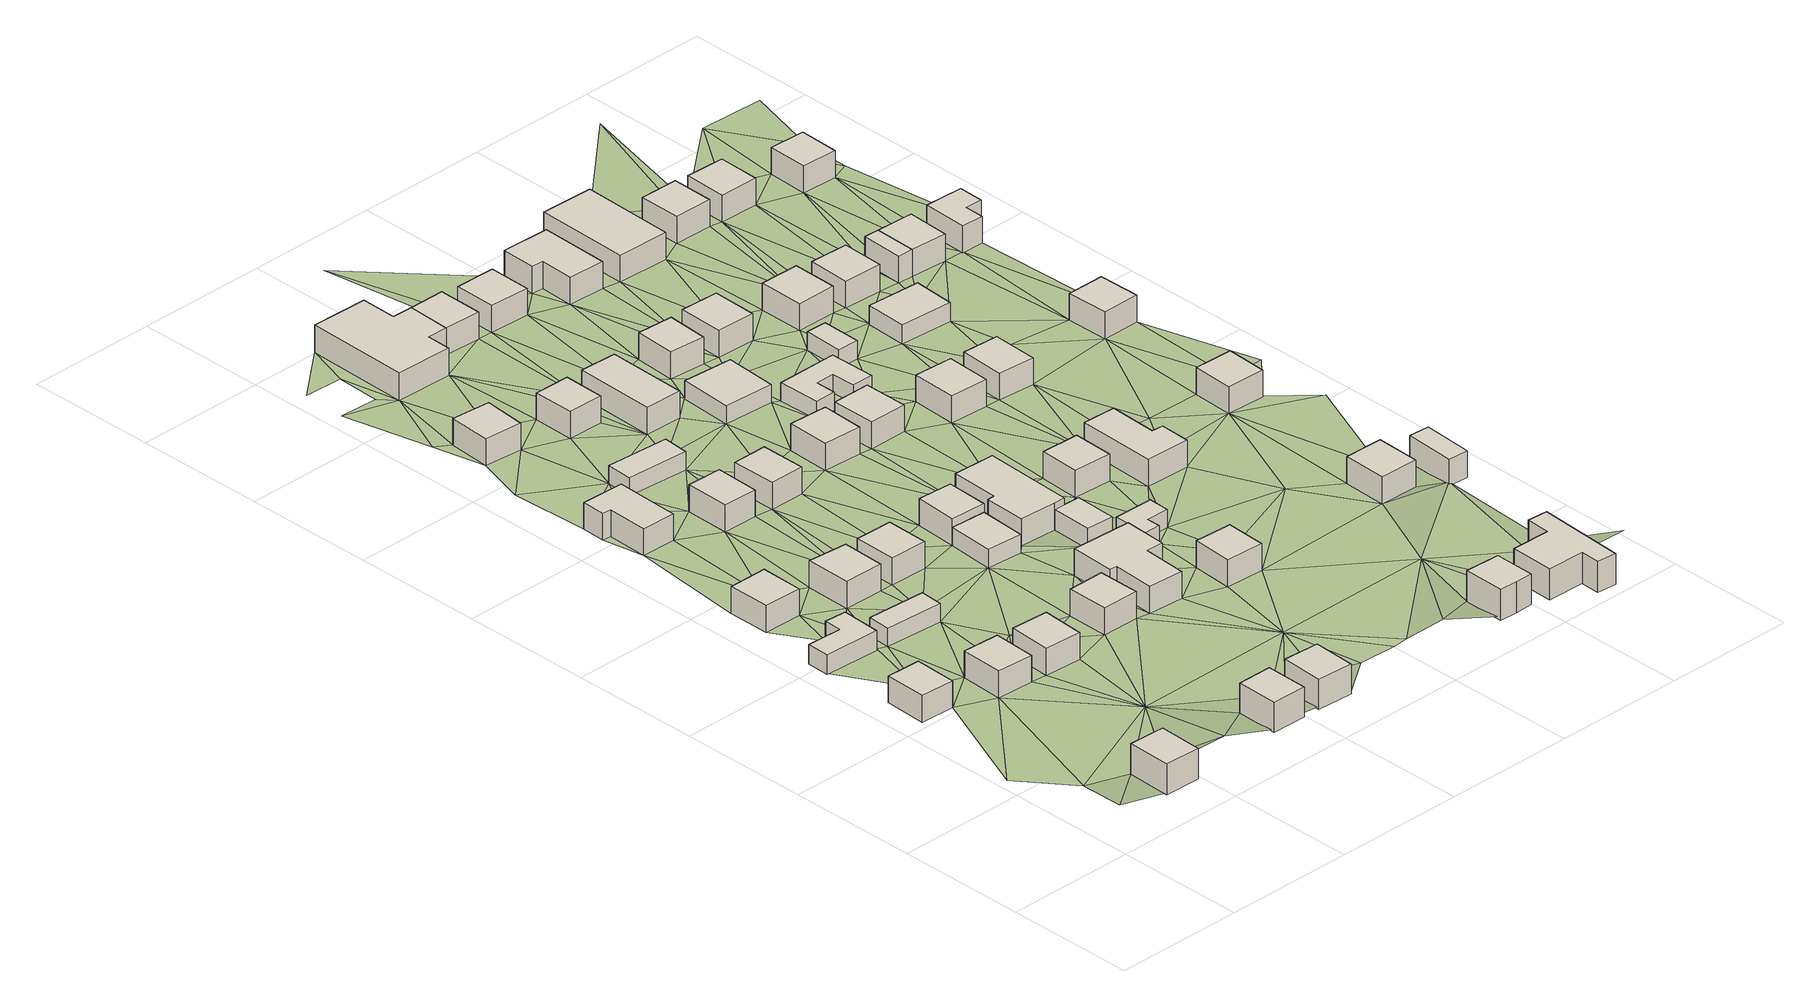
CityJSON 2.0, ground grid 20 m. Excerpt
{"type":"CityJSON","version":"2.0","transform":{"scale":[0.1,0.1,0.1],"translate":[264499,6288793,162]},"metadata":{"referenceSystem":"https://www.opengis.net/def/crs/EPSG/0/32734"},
"CityObjects":{
"building1":{"type":"Building","attributes":{"address":"59 Palm Lane Mamre 7347 Cape Town","building":"house","building:levels":"1","building_height":4.1,"roof_height":168.15,"ground_height":164.05,"plus_code":"4FRWFFP7+6VF"},"geometry":[{"type":"Solid","lod":"1","boundaries":[[[[0,1,2,3]],[[1,4,5,2]],[[4,6,7,5]],[[6,0,3,7]],[[3,2,5,7]],[[6,4,1,0]]]]}]},
"building2":{"type":"Building","attributes":{"address":"58 Palm Lane Mamre 7347 Cape Town","building":"house","building:levels":"1","building_height":4.1,"roof_height":167.37,"ground_height":163.27,"plus_code":"4FRWFFP7+8RW"},"geometry":[{"type":"Solid","lod":"1","boundaries":[[[[8,9,10,11]],[[9,12,13,10]],[[12,14,15,13]],[[14,8,11,15]],[[11,10,13,15]],[[14,12,9,8]]]]}]},
"building3":{"type":"Building","attributes":{"building":"cabin","building:levels":"1","building_height":2.8,"roof_height":166.07,"ground_height":163.27,"plus_code":"4FRWFFP7+CR5"},"geometry":[{"type":"Solid","lod":"1","boundaries":[[[[16,17,18,19]],[[17,20,21,18]],[[20,22,23,21]],[[22,24,25,23]],[[24,26,27,25]],[[26,16,19,27]],[[19,18,21,23,25,27]],[[26,24,22,20,17,16]]]]}]},
"building4":{"type":"Building","attributes":{"address":"63 Olyf Lane Mamre 7347 Cape Town","building":"house","building:levels":"1","building_height":4.1,"roof_height":167.18,"ground_height":163.08,"plus_code":"4FRWFFP7+FR5"},"geometry":[{"type":"Solid","lod":"1","boundaries":[[[[28,29,30,31]],[[29,32,33,30]],[[32,34,35,33]],[[34,28,31,35]],[[31,30,33,35]],[[34,32,29,28]]]]}]},
"building5":{"type":"Building","attributes":{"address":"60 Palm Lane Mamre 7347 Cape Town","building":"house","building:levels":"1","building_height":4.1,"roof_height":167.39,"ground_height":163.29,"plus_code":"4FRWFFP7+8VP"},"geometry":[{"type":"Solid","lod":"1","boundaries":[[[[36,37,38,39]],[[37,40,41,38]],[[40,42,43,41]],[[42,36,39,43]],[[39,38,41,43]],[[42,40,37,36]]]]}]},
"building6":{"type":"Building","attributes":{"building":"cabin","building:levels":"1","building_height":2.8,"roof_height":166.09,"ground_height":163.29,"plus_code":"4FRWFFP7+CV4"},"geometry":[{"type":"Solid","lod":"1","boundaries":[[[[44,45,46,47]],[[45,48,49,46]],[[48,50,51,49]],[[50,44,47,51]],[[47,46,49,51]],[[50,48,45,44]]]]}]},
"building7":{"type":"Building","attributes":{"address":"62 Palm Lane Mamre 7347 Cape Town","building":"house","building:levels":"1","building_height":4.1,"roof_height":167.39,"ground_height":163.29,"plus_code":"4FRWFFP7+8WM"},"geometry":[{"type":"Solid","lod":"1","boundaries":[[[[52,53,54,55]],[[53,56,57,54]],[[56,58,59,57]],[[58,52,55,59]],[[55,54,57,59]],[[58,56,53,52]]]]}]},
"building8":{"type":"Building","attributes":{"address":"34 Olyf Lane Mamre 7347 Cape Town","building":"house","building:levels":"1","building_height":4.1,"roof_height":167.21,"ground_height":163.11,"plus_code":"4FRWFFP7+GVR"},"geometry":[{"type":"Solid","lod":"1","boundaries":[[[[60,61,62,63]],[[61,64,65,62]],[[64,66,67,65]],[[66,68,69,67]],[[68,70,71,69]],[[70,60,63,71]],[[63,62,65,67,69,71]],[[70,68,66,64,61,60]]]]}]},
"building9":{"type":"Building","attributes":{"address":"63 Palm Lane Mamre 7347 Cape Town","building":"house","building:levels":"1","building_height":4.1,"roof_height":168.15,"ground_height":164.05,"plus_code":"4FRWFFP7+6XC"},"geometry":[{"type":"Solid","lod":"1","boundaries":[[[[72,73,74,75]],[[73,76,77,74]],[[76,78,79,77]],[[78,72,75,79]],[[75,74,77,79]],[[78,76,73,72]]]]}]},
"building10":{"type":"Building","attributes":{"address":"61 Olyf Lane Mamre 7347 Cape Town","building":"house","building:levels":"1","building_height":4.1,"roof_height":167.1,"ground_height":163,"plus_code":"4FRWFFP7+CVX"},"geometry":[{"type":"Solid","lod":"1","boundaries":[[[[80,81,82,83]],[[81,84,85,82]],[[84,86,87,85]],[[86,80,83,87]],[[83,82,85,87]],[[86,84,81,80]]]]}]},
"building11":{"type":"Building","attributes":{"address":"65 Palm Lane Mamre 7347 Cape Town","building":"house","building:levels":"1","building_height":4.1,"roof_height":168.41,"ground_height":164.31,"plus_code":"4FRWFFP7+6XH"},"geometry":[{"type":"Solid","lod":"1","boundaries":[[[[88,89,90,91]],[[89,92,93,90]],[[92,94,95,93]],[[94,88,91,95]],[[91,90,93,95]],[[94,92,89,88]]]]}]},
"building12":{"type":"Building","attributes":{"address":"59 Olyf Lane Mamre 7347 Cape Town","building":"house","building:levels":"1","building_height":4.1,"roof_height":167.1,"ground_height":163,"plus_code":"4FRWFFP7+CWW"},"geometry":[{"type":"Solid","lod":"1","boundaries":[[[[96,97,98,99]],[[97,100,101,98]],[[100,102,103,101]],[[102,96,99,103]],[[99,98,101,103]],[[102,100,97,96]]]]}]},
"building13":{"type":"Building","attributes":{"address":"27 Manna Lane Mamre 7347 Cape Town","building":"house","building:levels":"1","building_height":4.1,"roof_height":167.18,"ground_height":163.08,"plus_code":"4FRWFFP7+MV2"},"geometry":[{"type":"Solid","lod":"1","boundaries":[[[[104,105,106,107]],[[105,108,109,106]],[[108,110,111,109]],[[110,104,107,111]],[[107,106,109,111]],[[110,108,105,104]]]]}]},
"building14":{"type":"Building","attributes":{"address":"32 Olyf Lane Mamre 7347 Cape Town","building":"house","building:levels":"1","building_height":4.1,"roof_height":167.13,"ground_height":163.03,"plus_code":"4FRWFFP7+GWJ"},"geometry":[{"type":"Solid","lod":"1","boundaries":[[[[112,113,114,115]],[[113,116,117,114]],[[116,118,119,117]],[[118,112,115,119]],[[115,114,117,119]],[[118,116,113,112]]]]}]},
"building15":{"type":"Building","attributes":{"address":"64 Palm Lane Mamre 7347 Cape Town","building":"house","building:levels":"1","building_height":4.1,"roof_height":167.39,"ground_height":163.29,"plus_code":"4FRWFFP7+8XV"},"geometry":[{"type":"Solid","lod":"1","boundaries":[[[[120,121,122,123]],[[121,124,125,122]],[[124,126,127,125]],[[126,120,123,127]],[[123,122,125,127]],[[126,124,121,120]]]]}]},
"building16":{"type":"Building","attributes":{"building":"cabin","building:levels":"1","building_height":2.8,"roof_height":165.83,"ground_height":163.03,"plus_code":"4FRWFFP7+HWJ"},"geometry":[{"type":"Solid","lod":"1","boundaries":[[[[128,129,130,131]],[[129,132,133,130]],[[132,134,135,133]],[[134,128,131,135]],[[131,130,133,135]],[[134,132,129,128]]]]}]},
"building17":{"type":"Building","attributes":{"address":"30 Olyf Lane Mamre 7347 Cape Town","building":"house","building:levels":"1","building_height":4.1,"roof_height":167.13,"ground_height":163.03,"plus_code":"4FRWFFP7+GWP"},"geometry":[{"type":"Solid","lod":"1","boundaries":[[[[136,137,138,139]],[[137,140,141,138]],[[140,142,143,141]],[[142,136,139,143]],[[139,138,141,143]],[[142,140,137,136]]]]}]},
"building18":{"type":"Building","attributes":{"building":"cabin","building:levels":"1","building_height":2.8,"roof_height":165.76,"ground_height":162.96,"plus_code":"4FRWFFP7+CXG"},"geometry":[{"type":"Solid","lod":"1","boundaries":[[[[144,145,146,147]],[[145,148,149,146]],[[148,150,151,149]],[[150,144,147,151]],[[147,146,149,151]],[[150,148,145,144]]]]}]},
"building19":{"type":"Building","attributes":{"address":"25 Manna Lane Mamre 7347 Cape Town","building":"house","building:levels":"1","building_height":4.1,"roof_height":167.21,"ground_height":163.11,"plus_code":"4FRWFFP7+JWR"},"geometry":[{"type":"Solid","lod":"1","boundaries":[[[[152,153,154,155]],[[153,156,157,154]],[[156,158,159,157]],[[158,152,155,159]],[[155,154,157,159]],[[158,156,153,152]]]]}]},
"building20":{"type":"Building","attributes":{"address":"66 Palm Lane Mamre 7347 Cape Town","building":"house","building:levels":"1","building_height":4.1,"roof_height":167.44,"ground_height":163.34,"plus_code":"4FRWFFP8+922"},"geometry":[{"type":"Solid","lod":"1","boundaries":[[[[160,161,162,163]],[[161,164,165,162]],[[164,166,167,165]],[[166,168,169,167]],[[168,170,171,169]],[[170,172,173,171]],[[172,174,175,173]],[[174,160,163,175]],[[163,162,165,167,169,171,173,175]],[[174,172,170,168,166,164,161,160]]]]}]},
"building21":{"type":"Building","attributes":{"address":"57 Olyf Lane Mamre 7347 Cape Town","building":"house","building:levels":"1","building_height":4.1,"roof_height":167.06,"ground_height":162.96,"plus_code":"4FRWFFP7+CXW"},"geometry":[{"type":"Solid","lod":"1","boundaries":[[[[145,144,176,177]],[[144,178,179,176]],[[178,180,181,179]],[[180,145,177,181]],[[177,176,179,181]],[[180,178,144,145]]]]}]},
"building22":{"type":"Building","attributes":{"address":"52 Manna Lane Mamre 7347 Cape Town","building":"yes","building:levels":"1","building_height":4.1,"roof_height":166.91,"ground_height":162.81,"plus_code":"4FRWFFP7+PVQ"},"geometry":[{"type":"Solid","lod":"1","boundaries":[[[[182,183,184,185]],[[183,186,187,184]],[[186,188,189,187]],[[188,190,191,189]],[[190,192,193,191]],[[192,194,195,193]],[[194,196,197,195]],[[196,182,185,197]],[[185,184,187,189,191,193,195,197]],[[196,194,192,190,188,186,183,182]]]]}]},
"building23":{"type":"Building","attributes":{"address":"23 Manna Lane Mamre 7347 Cape Town","building":"house","building:levels":"1","building_height":4.1,"roof_height":167.21,"ground_height":163.11,"plus_code":"4FRWFFP7+JWH"},"geometry":[{"type":"Solid","lod":"1","boundaries":[[[[198,199,200,201]],[[199,202,203,200]],[[202,204,205,203]],[[204,198,201,205]],[[201,200,203,205]],[[204,202,199,198]]]]}]},
"building24":{"type":"Building","attributes":{"address":"55 Olyf Lane Mamre 7347 Cape Town","building":"house","building:levels":"1","building_height":4.1,"roof_height":167.06,"ground_height":162.96,"plus_code":"4FRWFFP8+C2V"},"geometry":[{"type":"Solid","lod":"1","boundaries":[[[[206,207,208,209]],[[207,210,211,208]],[[210,212,213,211]],[[212,214,215,213]],[[214,216,217,215]],[[216,218,219,217]],[[218,206,209,219]],[[209,208,211,213,215,217,219]],[[218,216,214,212,210,207,206]]]]}]},
"building25":{"type":"Building","attributes":{"building":"cabin","building:levels":"1","building_height":2.8,"roof_height":166.14,"ground_height":163.34,"plus_code":"4FRWFFP8+C24"},"geometry":[{"type":"Solid","lod":"1","boundaries":[[[[206,220,221,222]],[[220,223,224,221]],[[223,225,226,224]],[[225,207,227,226]],[[207,206,222,227]],[[222,221,224,226,227]],[[207,225,223,220,206]]]]}]},
"building26":{"type":"Building","attributes":{"address":"68 Palm Lane Mamre 7347 Cape Town","building":"house","building:levels":"1","building_height":4.1,"roof_height":167.44,"ground_height":163.34,"plus_code":"4FRWFFP8+83C"},"geometry":[{"type":"Solid","lod":"1","boundaries":[[[[228,229,230,231]],[[229,232,233,230]],[[232,234,235,233]],[[234,228,231,235]],[[231,230,233,235]],[[234,232,229,228]]]]}]},
"building27":{"type":"Building","attributes":{"address":"28 Olyf Lane Mamre 7347 Cape Town","building":"house","building:levels":"1","building_height":4.1,"roof_height":167.07,"ground_height":162.97,"plus_code":"4FRWFFP7+GXQ"},"geometry":[{"type":"Solid","lod":"1","boundaries":[[[[236,237,238,239]],[[237,240,241,238]],[[240,242,243,241]],[[242,236,239,243]],[[239,238,241,243]],[[242,240,237,236]]]]}]},
"building28":{"type":"Building","attributes":{"address":"50 Manna Lane Mamre 7347 Cape Town","building":"house","building:levels":"1","building_height":4.1,"roof_height":166.91,"ground_height":162.81,"plus_code":"4FRWFFP7+PWP"},"geometry":[{"type":"Solid","lod":"1","boundaries":[[[[244,245,185,184]],[[245,246,247,185]],[[246,248,249,247]],[[248,244,184,249]],[[184,185,247,249]],[[248,246,245,244]]]]}]},
"building29":{"type":"Building","attributes":{"building":"cabin","building:levels":"1","building_height":2.8,"roof_height":166.14,"ground_height":163.34,"plus_code":"4FRWFFP8+92Q"},"geometry":[{"type":"Solid","lod":"1","boundaries":[[[[250,251,252,253]],[[251,254,255,252]],[[254,256,257,255]],[[256,258,259,257]],[[258,260,261,259]],[[260,250,253,261]],[[253,252,255,257,259,261]],[[260,258,256,254,251,250]]]]}]},
"building30":{"type":"Building","attributes":{"address":"Mamre 7347 Cape Town","building":"cabin","building:levels":"1","building_height":2.8,"roof_height":165.82,"ground_height":163.02,"plus_code":"4FRWFFP7+HXX"},"geometry":[{"type":"Solid","lod":"1","boundaries":[[[[262,263,264,265]],[[263,266,267,264]],[[266,268,269,267]],[[268,262,265,269]],[[265,264,267,269]],[[268,266,263,262]]]]}]},
"building31":{"type":"Building","attributes":{"address":"26 Olyf Lane Mamre 7347 Cape Town","building":"house","building:levels":"1","building_height":4.1,"roof_height":167.07,"ground_height":162.97,"plus_code":"4FRWFFP8+G2M"},"geometry":[{"type":"Solid","lod":"1","boundaries":[[[[270,271,272,273]],[[271,274,275,272]],[[274,276,277,275]],[[276,270,273,277]],[[273,272,275,277]],[[276,274,271,270]]]]}]},
"building32":{"type":"Building","attributes":{"address":"71 Palm Lane Mamre 7347 Cape Town","building":"house","building:levels":"1","building_height":4.1,"roof_height":168.61,"ground_height":164.51,"plus_code":"4FRWFFP8+648"},"geometry":[{"type":"Solid","lod":"1","boundaries":[[[[278,279,280,281]],[[279,282,283,280]],[[282,284,285,283]],[[284,286,287,285]],[[286,278,281,287]],[[281,280,283,285,287]],[[286,284,282,279,278]]]]}]},
"building33":{"type":"Building","attributes":{"address":"48 Manna Lane Mamre 7347 Cape Town","building":"house","building:levels":"1","building_height":4.1,"roof_height":166.91,"ground_height":162.81,"plus_code":"4FRWFFP7+PXM"},"geometry":[{"type":"Solid","lod":"1","boundaries":[[[[288,289,290,291]],[[289,292,293,290]],[[292,294,295,293]],[[294,288,291,295]],[[291,290,293,295]],[[294,292,289,288]]]]}]},
"building34":{"type":"Building","attributes":{"address":"53 Olyf Lane Mamre 7347 Cape Town","building":"house","building:levels":"1","building_height":4.1,"roof_height":167.06,"ground_height":162.96,"plus_code":"4FRWFFP8+C3M"},"geometry":[{"type":"Solid","lod":"1","boundaries":[[[[296,297,298,299]],[[297,300,301,298]],[[300,302,303,301]],[[302,296,299,303]],[[299,298,301,303]],[[302,300,297,296]]]]}]},
"building35":{"type":"Building","attributes":{"address":"21 Manna Lane Mamre 7347 Cape Town","building":"house","building:levels":"1","building_height":4.1,"roof_height":167.12,"ground_height":163.02,"plus_code":"4FRWFFP7+JXX"},"geometry":[{"type":"Solid","lod":"1","boundaries":[[[[304,305,306,307]],[[305,308,309,306]],[[308,310,311,309]],[[310,304,307,311]],[[307,306,309,311]],[[310,308,305,304]]]]}]},
"building36":{"type":"Building","attributes":{"address":"Mamre 7347 Cape Town","building":"cabin","building:levels":"1","building_height":2.8,"roof_height":165.77,"ground_height":162.97,"plus_code":"4FRWFFP8+H29"},"geometry":[{"type":"Solid","lod":"1","boundaries":[[[[312,313,314,315]],[[313,316,317,314]],[[316,318,319,317]],[[318,320,321,319]],[[320,322,323,321]],[[322,324,325,323]],[[324,326,327,325]],[[326,312,315,327]],[[315,314,317,319,321,323,325,327]],[[326,324,322,320,318,316,313,312]]]]}]},
"building37":{"type":"Building","attributes":{"address":"19 Manna Lane Mamre 7347 Cape Town","building":"house","building:levels":"1","building_height":4.1,"roof_height":167.12,"ground_height":163.02,"plus_code":"4FRWFFP8+J2W"},"geometry":[{"type":"Solid","lod":"1","boundaries":[[[[328,329,330,331]],[[329,332,333,330]],[[332,334,335,333]],[[334,328,331,335]],[[331,330,333,335]],[[334,332,329,328]]]]}]},
"building38":{"type":"Building","attributes":{"address":"73 Palm Lane Mamre 7347 Cape Town","building":"house","building:levels":"1","building_height":4.1,"roof_height":168.61,"ground_height":164.51,"plus_code":"4FRWFFP8+657"},"geometry":[{"type":"Solid","lod":"1","boundaries":[[[[336,337,338,339]],[[337,340,341,338]],[[340,342,343,341]],[[342,344,345,343]],[[344,346,347,345]],[[346,348,349,347]],[[348,350,351,349]],[[350,336,339,351]],[[339,338,341,343,345,347,349,351]],[[350,348,346,344,342,340,337,336]]]]}]},
"building39":{"type":"Building","attributes":{"address":"51 Olyf Lane Mamre 7347 Cape Town","building":"house","building:levels":"1","building_height":4.1,"roof_height":167.07,"ground_height":162.97,"plus_code":"4FRWFFP8+C4J"},"geometry":[{"type":"Solid","lod":"1","boundaries":[[[[352,353,354,355]],[[353,356,357,354]],[[356,358,359,357]],[[358,360,361,359]],[[360,362,363,361]],[[362,352,355,363]],[[355,354,357,359,361,363]],[[362,360,358,356,353,352]]]]}]},
"building40":{"type":"Building","attributes":{"address":"24 Olyf Lane Mamre 7347 Cape Town","building":"house","building:levels":"1","building_height":4.1,"roof_height":167.07,"ground_height":162.97,"plus_code":"4FRWFFP8+G3F"},"geometry":[{"type":"Solid","lod":"1","boundaries":[[[[364,365,366,367]],[[365,368,369,366]],[[368,370,371,369]],[[370,364,367,371]],[[367,366,369,371]],[[370,368,365,364]]]]}]},
"building41":{"type":"Building","attributes":{"address":"46 Manna Lane Mamre 7347 Cape Town","building":"house","building:levels":"1","building_height":4.1,"roof_height":166.92,"ground_height":162.82,"plus_code":"4FRWFFP8+P2F"},"geometry":[{"type":"Solid","lod":"1","boundaries":[[[[372,373,374,375]],[[373,376,377,374]],[[376,378,379,377]],[[378,380,381,379]],[[380,382,383,381]],[[382,372,375,383]],[[375,374,377,379,381,383]],[[382,380,378,376,373,372]]]]}]},
"building42":{"type":"Building","attributes":{"building":"cabin","building:levels":"1","building_height":2.8,"roof_height":165.82,"ground_height":163.02,"plus_code":"4FRWFFP8+H3V"},"geometry":[{"type":"Solid","lod":"1","boundaries":[[[[384,385,386,387]],[[385,388,389,386]],[[388,390,391,389]],[[390,384,387,391]],[[387,386,389,391]],[[390,388,385,384]]]]}]},
"building43":{"type":"Building","attributes":{"address":"22 Olyf Lane Mamre 7347 Cape Town","building":"house","building:levels":"1","building_height":4.1,"roof_height":167.04,"ground_height":162.94,"plus_code":"4FRWFFP8+G4C"},"geometry":[{"type":"Solid","lod":"1","boundaries":[[[[392,393,394,395]],[[393,396,397,394]],[[396,398,399,397]],[[398,392,395,399]],[[395,394,397,399]],[[398,396,393,392]]]]}]},
"building44":{"type":"Building","attributes":{"address":"74 Palm Lane Mamre 7347 Cape Town","building":"house","building:levels":"1","building_height":4.1,"roof_height":167.5,"ground_height":163.4,"plus_code":"4FRWFFP8+85G"},"geometry":[{"type":"Solid","lod":"1","boundaries":[[[[400,401,402,403]],[[401,404,405,402]],[[404,406,407,405]],[[406,400,403,407]],[[403,402,405,407]],[[406,404,401,400]]]]}]},
"building45":{"type":"Building","attributes":{"address":"17 Manna Lane Mamre 7347 Cape Town","building":"house","building:levels":"1","building_height":4.1,"roof_height":167.12,"ground_height":163.02,"plus_code":"4FRWFFP8+J3P"},"geometry":[{"type":"Solid","lod":"1","boundaries":[[[[408,409,410,411]],[[409,412,413,410]],[[412,414,415,413]],[[414,408,411,415]],[[411,410,413,415]],[[414,412,409,408]]]]}]},
"building46":{"type":"Building","attributes":{"address":"44 Manna Lane Mamre 7347 Cape Town","building":"house","building:levels":"1","building_height":4.1,"roof_height":166.92,"ground_height":162.82,"plus_code":"4FRWFFP8+P3J"},"geometry":[{"type":"Solid","lod":"1","boundaries":[[[[416,417,418,419]],[[417,420,421,418]],[[420,422,423,421]],[[422,416,419,423]],[[419,418,421,423]],[[422,420,417,416]]]]}]},
"building47":{"type":"Building","attributes":{"address":"Mamre 7347 Cape Town","building":"cabin","building:levels":"1","building_height":2.8,"roof_height":165.78,"ground_height":162.98,"plus_code":"4FRWFFP8+H4M"},"geometry":[{"type":"Solid","lod":"1","boundaries":[[[[424,425,426,427]],[[425,428,429,426]],[[428,430,431,429]],[[430,424,427,431]],[[427,426,429,431]],[[430,428,425,424]]]]}]},
"building48":{"type":"Building","attributes":{"address":"Mamre 7347 Cape Town","building":"garage","building:levels":"1","building_height":4.1,"roof_height":167.62,"ground_height":163.52,"plus_code":"4FRWFFP8+866"},"geometry":[{"type":"Solid","lod":"1","boundaries":[[[[432,433,434,435]],[[433,436,437,434]],[[436,438,439,437]],[[438,440,441,439]],[[440,432,435,441]],[[435,434,437,439,441]],[[440,438,436,433,432]]]]}]},
"building49":{"type":"Building","attributes":{"address":"15 Manna Lane Mamre 7347 Cape Town","building":"house","building:levels":"1","building_height":4.1,"roof_height":167.08,"ground_height":162.98,"plus_code":"4FRWFFP8+J4F"},"geometry":[{"type":"Solid","lod":"1","boundaries":[[[[442,443,444,445]],[[443,446,447,444]],[[446,448,449,447]],[[448,442,445,449]],[[445,444,447,449]],[[448,446,443,442]]]]}]},
"building50":{"type":"Building","attributes":{"address":"Olyf Lane Mamre 7347 Cape Town","building":"house","building:levels":"1","building_height":4.1,"roof_height":167.07,"ground_height":162.97,"plus_code":"4FRWFFP8+C5P"},"geometry":[{"type":"Solid","lod":"1","boundaries":[[[[450,451,452,453]],[[451,454,455,452]],[[454,456,457,455]],[[456,450,453,457]],[[453,452,455,457]],[[456,454,451,450]]]]}]},
"building51":{"type":"Building","attributes":{"address":"42 Manna Lane Mamre 7347 Cape Town","building":"house","building:levels":"1","building_height":4.1,"roof_height":166.91,"ground_height":162.81,"plus_code":"4FRWFFP8+P4C"},"geometry":[{"type":"Solid","lod":"1","boundaries":[[[[458,459,460,461]],[[459,462,463,460]],[[462,464,465,463]],[[464,458,461,465]],[[461,460,463,465]],[[464,462,459,458]]]]}]},
"building52":{"type":"Building","attributes":{"building":"garage","building:levels":"1","building_height":4.1,"roof_height":167.08,"ground_height":162.98,"plus_code":"4FRWFFP8+J4H"},"geometry":[{"type":"Solid","lod":"1","boundaries":[[[[466,467,468,469]],[[467,470,471,468]],[[470,472,473,471]],[[472,466,469,473]],[[469,468,471,473]],[[472,470,467,466]]]]}]},
"building53":{"type":"Building","attributes":{"address":"18 Olyf Lane Mamre 7347 Cape Town","building":"house","building:levels":"1","building_height":4.1,"roof_height":167.04,"ground_height":162.94,"plus_code":"4FRWFFP8+G5H"},"geometry":[{"type":"Solid","lod":"1","boundaries":[[[[474,475,476,477]],[[475,478,479,476]],[[478,480,481,479]],[[480,474,477,481]],[[477,476,479,481]],[[480,478,475,474]]]]}]},
"building54":{"type":"Building","attributes":{"address":"13 Manna Lane Mamre 7347 Cape Town","building":"house","building:levels":"1","building_height":4.1,"roof_height":167.08,"ground_height":162.98,"plus_code":"4FRWFFP8+J5F"},"geometry":[{"type":"Solid","lod":"1","boundaries":[[[[466,472,473,469]],[[472,482,483,473]],[[482,484,485,483]],[[484,466,469,485]],[[469,473,483,485]],[[484,482,472,466]]]]}]},
"building55":{"type":"Building","attributes":{"address":"40 Manna Lane Mamre 7347 Cape Town","building":"house","building:levels":"1","building_height":4.1,"roof_height":166.91,"ground_height":162.81,"plus_code":"4FRWFFP8+P4G"},"geometry":[{"type":"Solid","lod":"1","boundaries":[[[[486,487,488,489]],[[487,490,491,488]],[[490,492,493,491]],[[492,486,489,493]],[[489,488,491,493]],[[492,490,487,486]]]]}]},
"building56":{"type":"Building","attributes":{"address":"11 Manna Lane Mamre 7347 Mamre, Cape Town","building":"house","building:levels":"1","building_height":4.1,"roof_height":167.03,"ground_height":162.93,"plus_code":"4FRWFFP8+J6C"},"geometry":[{"type":"Solid","lod":"1","boundaries":[[[[494,495,496,497]],[[495,498,499,496]],[[498,500,501,499]],[[500,502,503,501]],[[502,504,505,503]],[[504,494,497,505]],[[497,496,499,501,503,505]],[[504,502,500,498,495,494]]]]}]},
"building57":{"type":"Building","attributes":{"address":"38 Manna Lane Mamre 7347 Cape Town","building":"house","building:levels":"1","building_height":4.1,"roof_height":166.91,"ground_height":162.81,"plus_code":"4FRWFFP8+P59"},"geometry":[{"type":"Solid","lod":"1","boundaries":[[[[506,507,508,509]],[[507,510,511,508]],[[510,512,513,511]],[[512,506,509,513]],[[509,508,511,513]],[[512,510,507,506]]]]}]},
"terrain1":{"type":"TINRelief","geometry":[{"type":"CompositeSurface","lod":"1","boundaries":[[[514,0,515]],[[514,516,0]],[[42,517,515]],[[42,8,517]],[[0,518,515]],[[519,520,521]],[[518,42,515]],[[8,40,9]],[[9,522,523]],[[0,519,518]],[[40,8,42]],[[26,24,16]],[[519,521,524]],[[44,9,40]],[[9,44,522]],[[32,29,24]],[[524,518,519]],[[32,24,22]],[[518,36,42]],[[50,522,44]],[[50,22,522]],[[70,28,34]],[[45,44,40]],[[53,36,518]],[[22,50,81]],[[32,22,81]],[[45,40,37]],[[518,524,73]],[[52,37,36]],[[52,36,53]],[[32,80,34]],[[524,525,73]],[[32,81,80]],[[53,518,56]],[[68,66,70]],[[81,50,48]],[[60,70,34]],[[37,52,526]],[[526,45,37]],[[73,527,518]],[[80,118,34]],[[526,52,58]],[[81,48,84]],[[60,34,118]],[[518,121,56]],[[528,64,128]],[[84,48,97]],[[56,121,58]],[[80,86,118]],[[64,61,128]],[[529,92,527]],[[92,529,530]],[[61,60,116]],[[120,526,58]],[[121,518,124]],[[60,118,116]],[[97,96,84]],[[96,86,84]],[[148,48,45]],[[531,518,527]],[[526,148,45]],[[108,528,110]],[[48,100,97]],[[108,105,532]],[[121,120,58]],[[129,61,116]],[[110,528,128]],[[61,129,128]],[[86,112,118]],[[124,518,531]],[[526,120,148]],[[137,86,96]],[[48,148,100]],[[192,533,532]],[[192,532,105]],[[92,531,527]],[[86,137,112]],[[116,132,129]],[[96,102,137]],[[192,534,533]],[[105,104,192]],[[92,89,531]],[[110,128,156]],[[535,536,89]],[[113,132,116]],[[113,112,136]],[[100,145,102]],[[137,136,112]],[[120,126,168]],[[104,110,153]],[[168,148,120]],[[537,534,192]],[[148,145,100]],[[124,170,126]],[[174,170,124]],[[190,538,537]],[[153,110,156]],[[102,140,137]],[[124,531,174]],[[113,136,132]],[[89,536,531]],[[128,199,156]],[[170,174,172]],[[170,168,126]],[[192,190,537]],[[199,128,134]],[[102,145,180]],[[104,539,192]],[[102,180,140]],[[160,174,531]],[[150,148,168]],[[132,136,142]],[[153,539,104]],[[531,536,540]],[[199,158,156]],[[541,150,168]],[[531,228,160]],[[140,180,237]],[[150,218,144]],[[531,540,542]],[[153,152,539]],[[132,263,134]],[[142,140,237]],[[158,199,543]],[[150,541,218]],[[164,161,160]],[[263,132,142]],[[216,144,218]],[[199,134,202]],[[152,158,543]],[[541,168,166]],[[178,144,216]],[[543,199,198]],[[180,178,212]],[[180,212,237]],[[152,198,539]],[[164,160,234]],[[543,198,152]],[[160,228,234]],[[216,214,178]],[[245,544,539]],[[218,541,206]],[[237,236,142]],[[531,229,228]],[[263,202,134]],[[178,214,212]],[[236,263,142]],[[164,251,166]],[[246,539,198]],[[250,541,166]],[[246,245,539]],[[254,164,234]],[[164,254,251]],[[545,546,244]],[[541,250,547]],[[212,240,237]],[[251,250,166]],[[548,531,542]],[[202,263,549]],[[254,234,232]],[[202,549,204]],[[248,545,244]],[[240,212,271]],[[548,229,531]],[[289,198,204]],[[198,289,246]],[[263,236,266]],[[271,212,210]],[[250,260,547]],[[550,210,207]],[[258,256,254]],[[297,207,225]],[[225,547,260]],[[548,542,551]],[[550,207,297]],[[242,313,236]],[[254,232,258]],[[549,305,204]],[[270,240,271]],[[240,270,242]],[[266,236,313]],[[551,552,286]],[[297,225,260]],[[246,288,248]],[[288,246,289]],[[210,550,296]],[[313,242,270]],[[305,304,204]],[[210,274,271]],[[550,297,296]],[[292,289,204]],[[549,268,305]],[[248,288,553]],[[286,548,551]],[[304,292,204]],[[316,313,270]],[[312,266,313]],[[260,300,297]],[[353,260,258]],[[554,232,229]],[[268,266,312]],[[296,365,210]],[[270,276,316]],[[305,268,308]],[[210,365,274]],[[258,232,554]],[[300,260,353]],[[548,286,284]],[[322,316,276]],[[288,376,553]],[[316,320,318]],[[322,320,316]],[[308,268,329]],[[292,304,382]],[[555,342,284]],[[258,356,353]],[[276,274,364]],[[406,229,548]],[[382,304,310]],[[288,294,376]],[[302,352,296]],[[310,308,329]],[[322,276,324]],[[365,296,352]],[[268,312,384]],[[548,284,342]],[[274,365,364]],[[294,292,378]],[[352,300,353]],[[302,300,352]],[[310,329,328]],[[292,382,378]],[[268,332,329]],[[364,324,276]],[[356,258,554]],[[554,229,406]],[[382,310,328]],[[384,312,326]],[[376,294,378]],[[548,342,337]],[[382,380,378]],[[332,268,384]],[[352,368,365]],[[324,385,326]],[[372,382,328]],[[324,364,370]],[[342,340,337]],[[385,324,388]],[[385,384,326]],[[368,352,393]],[[324,370,388]],[[372,328,417]],[[334,417,328]],[[362,360,358]],[[368,393,370]],[[384,409,332]],[[556,548,337]],[[396,352,362]],[[352,396,393]],[[557,558,559]],[[548,556,406]],[[334,332,408]],[[406,404,554]],[[393,392,370]],[[409,384,390]],[[358,560,362]],[[332,409,408]],[[372,417,561]],[[373,416,376]],[[373,372,561]],[[428,388,370]],[[554,454,356]],[[454,358,356]],[[428,370,392]],[[390,388,562]],[[560,396,362]],[[556,337,558]],[[417,334,420]],[[557,563,558]],[[561,417,416]],[[373,561,416]],[[409,390,412]],[[454,554,404]],[[420,334,408]],[[562,388,428]],[[358,454,560]],[[392,398,428]],[[400,406,556]],[[562,412,390]],[[454,404,401]],[[420,408,414]],[[564,398,396]],[[562,443,412]],[[433,401,400]],[[556,433,400]],[[430,428,398]],[[454,451,560]],[[443,442,412]],[[560,475,396]],[[442,414,412]],[[459,420,414]],[[443,562,446]],[[398,564,430]],[[564,396,475]],[[451,475,560]],[[458,420,459]],[[420,458,422]],[[565,446,562]],[[401,566,454]],[[462,459,414]],[[414,442,487]],[[430,564,474]],[[454,566,567]],[[565,470,446]],[[462,414,487]],[[422,458,464]],[[442,448,487]],[[451,568,475]],[[446,569,448]],[[474,564,475]],[[446,470,569]],[[472,470,565]],[[565,430,482]],[[448,569,467]],[[467,569,470]],[[567,570,568]],[[474,482,430]],[[565,482,472]],[[486,462,487]],[[464,462,486]],[[478,475,568]],[[490,448,467]],[[490,487,448]],[[478,568,570]],[[571,422,464]],[[507,467,466]],[[482,474,572]],[[572,474,480]],[[571,464,486]],[[467,507,490]],[[507,466,484]],[[484,482,572]],[[500,572,480]],[[484,572,573]],[[506,492,490]],[[574,486,492]],[[490,507,506]],[[510,484,573]],[[510,507,484]],[[502,500,504]],[[492,506,574]],[[510,573,494]],[[575,510,494]],[[506,512,576]],[[576,574,506]],[[510,575,512]],[[575,576,512]],[[576,577,574]]]}]}
},
"vertices":[
[132,123,15],[130,55,15],[130,55,62],[132,123,62],[186,53,15],[186,53,62],[188,121,15],[188,121,62],
[84,402,13],[86,467,13],[86,467,54],[84,402,54],[33,469,13],[33,469,54],[31,404,13],[31,404,54],
[28,610,11],[27,575,11],[27,575,41],[28,610,41],[114,572,11],[114,572,41],[117,633,11],[117,633,41],[83,635,11],[83,635,41],[82,608,11],[82,608,41],
[43,768,11],[43,703,11],[43,703,52],[43,768,52],[102,702,11],[102,702,52],[103,768,11],[103,768,52],
[200,374,13],[203,440,13],[203,440,54],[200,374,54],[146,443,13],[146,443,54],[143,377,13],[143,377,54],
[128,566,13],[219,561,13],[219,561,41],[128,566,41],[221,596,13],[221,596,41],[130,601,13],[130,601,41],
[229,438,13],[225,372,13],[225,372,54],[229,438,54],[283,369,13],[283,369,54],[287,435,13],[287,435,54],
[114,946,11],[117,1045,11],[117,1045,52],[114,946,52],[51,1047,11],[51,1047,52],[50,1011,11],[50,1011,52],[63,1010,11],[63,1010,52],[61,947,11],[61,947,52],
[389,128,16],[335,128,16],[335,128,62],[389,128,62],[334,63,16],[334,63,62],[388,63,16],[388,63,62],
[160,743,10],[159,673,10],[159,673,51],[160,743,51],[220,672,10],[220,672,51],[222,738,10],[222,738,51],
[468,57,18],[471,123,18],[471,123,64],[468,57,64],[415,126,18],[415,126,64],[412,60,18],[412,60,64],
[242,737,10],[241,672,10],[241,672,51],[242,737,51],[299,671,10],[299,671,51],[300,736,10],[300,736,51],
[134,1306,11],[74,1311,11],[74,1311,52],[134,1306,52],[69,1246,11],[69,1246,52],[128,1241,11],[128,1241,52],
[231,914,10],[233,982,10],[233,982,51],[231,914,51],[179,983,10],[179,983,51],[178,915,10],[178,915,51],
[348,453,13],[348,389,13],[348,389,54],[348,453,54],[405,389,13],[405,389,54],[405,453,13],[405,453,54],
[153,1104,10],[150,1064,10],[150,1064,38],[153,1104,38],[247,1058,10],[247,1058,38],[250,1098,10],[250,1098,38],
[259,980,10],[259,911,10],[259,911,51],[259,980,51],[313,911,10],[313,911,51],[313,980,10],[313,980,51],
[418,682,10],[363,685,10],[363,685,38],[418,682,38],[358,614,10],[358,614,38],[414,610,10],[414,610,38],
[249,1278,11],[194,1279,11],[194,1279,52],[249,1278,52],[193,1216,11],[193,1216,52],[248,1215,11],[248,1215,52],
[481,382,13],[485,450,13],[485,450,54],[481,382,54],[512,449,13],[512,449,54],[515,515,13],[515,515,54],[421,519,13],[421,519,54],[418,451,13],[418,451,54],[430,450,13],[430,450,54],[426,385,13],[426,385,54],
[418,682,51],[363,685,51],[421,747,10],[421,747,51],[367,750,10],[367,750,51],
[225,1476,7],[228,1543,7],[228,1543,49],[225,1476,49],[196,1544,7],[196,1544,49],[197,1599,7],[197,1599,49],[109,1601,7],[109,1601,49],[105,1441,7],[105,1441,49],[193,1439,7],[193,1439,49],[194,1477,7],[194,1477,49],
[275,1277,11],[271,1153,11],[271,1153,52],[275,1277,52],[329,1152,11],[329,1152,52],[332,1275,11],[332,1275,52],
[484,619,10],[502,619,10],[502,619,51],[484,619,51],[508,758,10],[508,758,51],[443,760,10],[443,760,51],[440,686,10],[440,686,51],[429,686,10],[429,686,51],[426,622,10],[426,622,51],
[482,556,10],[482,556,41],[484,619,41],[525,554,10],[525,554,41],[527,618,10],[527,618,41],[502,619,41],
[543,360,13],[602,357,13],[602,357,54],[543,360,54],[605,419,13],[605,419,54],[547,422,13],[547,422,54],
[377,996,10],[374,930,10],[374,930,51],[377,996,51],[434,927,10],[434,927,51],[437,993,10],[437,993,51],
[228,1543,8],[225,1476,8],[282,1474,8],[282,1474,49],[283,1543,8],[283,1543,49],
[528,550,13],[527,496,13],[527,496,41],[528,550,41],[553,496,13],[553,496,41],[553,517,13],[553,517,41],[588,517,13],[588,517,41],[589,549,13],[589,549,41],
[367,1181,10],[362,1100,10],[362,1100,38],[367,1181,38],[440,1096,10],[440,1096,38],[445,1176,10],[445,1176,38],
[454,993,10],[454,925,10],[454,925,51],[454,993,51],[513,925,10],[513,925,51],[513,993,10],[513,993,51],
[730,47,19],[757,46,19],[757,46,66],[730,47,66],[785,47,19],[785,47,66],[786,109,19],[786,109,66],[731,111,19],[731,111,66],
[306,1537,8],[305,1473,8],[305,1473,49],[306,1537,49],[367,1471,8],[367,1471,49],[368,1536,8],[368,1536,49],
[561,718,10],[558,656,10],[558,656,51],[561,718,51],[618,653,10],[618,653,51],[620,716,10],[620,716,51],
[392,1291,10],[388,1228,10],[388,1228,51],[392,1291,51],[444,1224,10],[444,1224,51],[448,1288,10],[448,1288,51],
[452,1090,10],[453,1025,10],[453,1025,38],[452,1090,38],[485,1025,10],[485,1025,38],[485,1057,10],[485,1057,38],[514,1057,10],[514,1057,38],[514,1020,10],[514,1020,38],[548,1020,10],[548,1020,38],[547,1091,10],[547,1091,38],
[471,1291,10],[469,1222,10],[469,1222,51],[471,1291,51],[529,1220,10],[529,1220,51],[531,1289,10],[531,1289,51],
[905,140,19],[874,142,19],[874,142,66],[905,140,66],[872,105,19],[872,105,66],[812,106,19],[812,106,66],[810,38,19],[810,38,66],[868,37,19],[868,37,66],[867,7,19],[867,7,66],[897,5,19],[897,5,66],
[649,731,10],[644,609,10],[644,609,51],[649,731,51],[713,607,10],[713,607,51],[715,654,10],[715,654,51],[697,655,10],[697,655,51],[700,729,10],[700,729,51],
[575,966,10],[572,897,10],[572,897,51],[575,966,51],[632,894,10],[632,894,51],[635,963,10],[635,963,51],
[482,1448,8],[485,1555,8],[485,1555,49],[482,1448,49],[411,1557,8],[411,1557,49],[409,1504,8],[409,1504,49],[427,1503,8],[427,1503,49],[425,1450,8],[425,1450,49],
[563,1154,10],[561,1094,10],[561,1094,38],[563,1154,38],[594,1093,10],[594,1093,38],[595,1153,10],[595,1153,38],
[659,963,9],[655,894,9],[655,894,50],[659,963,50],[713,890,9],[713,890,50],[716,960,9],[716,960,50],
[885,360,14],[887,428,14],[887,428,55],[885,360,55],[827,429,14],[827,429,55],[825,361,14],[825,361,55],
[590,1264,10],[589,1194,10],[589,1194,51],[590,1264,51],[650,1194,10],[650,1194,51],[651,1263,10],[651,1263,51],
[512,1587,8],[509,1443,8],[509,1443,49],[512,1587,49],[590,1441,8],[590,1441,49],[594,1585,8],[594,1585,49],
[748,1138,9],[665,1143,9],[665,1143,38],[748,1138,38],[662,1079,9],[662,1079,38],[744,1074,9],[744,1074,38],
[952,405,15],[920,407,15],[920,407,56],[952,405,56],[916,330,15],[916,330,56],[947,328,15],[947,328,56],[948,339,15],[948,339,56],
[672,1256,10],[670,1191,10],[670,1191,51],[672,1256,51],[730,1189,10],[730,1189,51],[732,1254,10],[732,1254,51],
[905,722,10],[845,724,10],[845,724,51],[905,722,51],[842,661,10],[842,661,51],[902,659,10],[902,659,51],
[628,1523,8],[627,1459,8],[627,1459,49],[628,1523,49],[686,1458,8],[686,1458,49],[687,1522,8],[687,1522,49],
[787,1250,10],[764,1251,10],[764,1251,51],[787,1250,51],[761,1186,10],[761,1186,51],[785,1185,10],[785,1185,51],
[856,968,9],[857,903,9],[857,903,50],[856,968,50],[915,904,9],[915,904,50],[914,968,9],[914,968,50],
[842,1182,10],[842,1182,51],[845,1248,10],[845,1248,51],
[707,1519,8],[705,1454,8],[705,1454,49],[707,1519,49],[765,1453,8],[765,1453,49],[767,1517,8],[767,1517,49],
[935,1248,9],[875,1250,9],[875,1250,50],[935,1248,50],[873,1181,9],[873,1181,50],[907,1180,9],[907,1180,50],[908,1210,9],[908,1210,50],[934,1209,9],[934,1209,50],
[832,1492,8],[830,1430,8],[830,1430,49],[832,1492,49],[885,1428,8],[885,1428,49],[887,1490,8],[887,1490,49],
[66,76,18],[69,146,15],[130,55,18],[8,225,15],[259,225,16],[188,121,16],[186,53,21],[211,99,21],[114,572,13],[27,575,13],[276,97,21],[334,63,21],[259,475,13],[389,128,18],[46,1168,11],[388,63,23],[412,60,23],[510,225,18],[52,1327,11],[26,1467,7],[85,1464,7],[468,57,23],[530,102,18],[88,1532,7],[29,1534,7],[193,1439,8],[589,100,18],[482,556,13],[607,97,23],[259,1230,11],[194,1477,8],[197,1599,8],[196,1544,8],[525,554,13],[761,225,19],[367,1181,11],[510,725,10],[672,95,25],[730,47,25],[259,1735,6],[761,475,14],[785,47,25],[916,330,21],[903,83,28],[905,140,21],[897,5,28],[761,725,10],[510,1480,8],[665,1143,10],[986,80,28],[761,980,9],[748,1138,10],[962,604,11],[902,659,11],[905,722,11],[761,1230,10],[963,723,11],[761,1735,7],[873,1181,10],[875,1250,10],[848,1634,7],[914,1439,8],[914,1510,8],[948,1631,7]
]}
